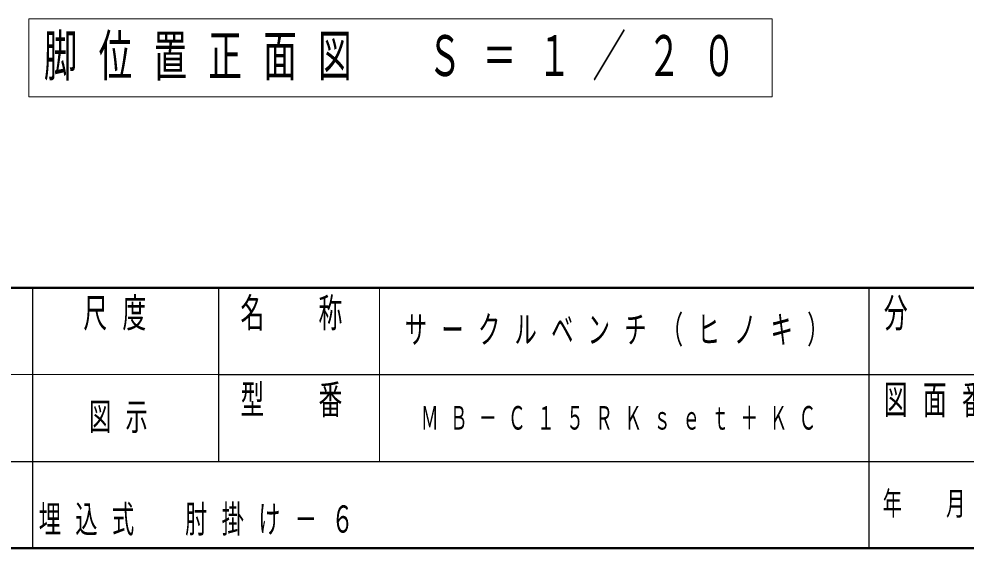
# Model space of a CAD drawing. Units: millimetres on the paper, scale 1:20. Extents: x -365 to 0, y -26 to 257.
# Drawn here: x -198.6 to -122.2, y 0 to 42.7 of the extents above; entities that cross this region are included whole.
import ezdxf

# ---------------------------------------------------------------- set-up
doc = ezdxf.new("R2010")
doc.units = ezdxf.units.MM
doc.layers.add('LY_1', color=7, linetype='Continuous', lineweight=25)
doc.layers.add('LY_3', color=7, linetype='Continuous', lineweight=13)
doc.styles.add('ＭＳ ゴシック', font='')
doc.styles.get('ＭＳ ゴシック').set_extended_font_data('MS Gothic')

msp = doc.modelspace()

# ---------------------------------------------------------------- linework, layer by layer
at = {"layer": 'LY_1', "lineweight": 13}
for p, q in [((-137.811, 42.719), (-197.811, 42.719)), ((-197.811, 42.719), (-197.811, 36.419)), ((-137.811, 36.419), (-137.811, 42.719)), ((-197.811, 36.419), (-137.811, 36.419))]:
    msp.add_line(p, q, dxfattribs=at)
at = {"layer": 'LY_3', "lineweight": 50}
for p, q in [((-365, 21), (0, 21)), ((-365, 0), (0, 0))]:
    msp.add_line(p, q, dxfattribs=at)
at = {"layer": 'LY_3', "color": 211, "lineweight": 25}
for p, q in [((-197.5, 21), (-197.5, 7)), ((-182.5, 21), (-182.5, 7)), ((-130, 21), (-130, 0)), ((-182.5, 14), (-70, 14)), ((-237.5, 7), (0, 7))]:
    msp.add_line(p, q, dxfattribs=at)
at = {"layer": 'LY_3'}
for p, q in [((-169.5, 21), (-169.5, 7)), ((-237.5, 14), (-182.5, 14))]:
    msp.add_line(p, q, dxfattribs=at)
at = {"layer": 'LY_3', "lineweight": 25}
msp.add_line((-197.5, 7), (-197.5, 0), dxfattribs=at)

# ---------------------------------------------------------------- texts
at = {"layer": 'LY_1', "style": 'ＭＳ ゴシック'}
for s, insert, char_height, attachment_point in [('\\T1.64;\\W0.6;脚位置正面図\u3000Ｓ＝１／２０', (-167.811, 39.569), 3.299, 5), ('\\T1.64;\\W0.6;サークルベンチ（ヒノキ）', (-149.75, 17.5), 2.199, 5), ('\\T1.64;\\W0.6;図示', (-190, 10.5), 2.199, 5), ('\\T1.64;\\W0.55;ＭＢ－Ｃ１５ＲＫｓｅｔ＋ＫＣ', (-149.75, 10.5), 1.906, 5), ('\\T1.64;\\W0.6;埋込式\u3000肘掛け－６', (-197, 1), 2.199, 7)]:
    msp.add_mtext(s, dxfattribs=dict(at, insert=insert, char_height=char_height, attachment_point=attachment_point))
at = {"layer": 'LY_3', "color": 4, "style": 'ＭＳ ゴシック'}
for s, insert, char_height, attachment_point in [('\\T1.64;\\W0.6;尺度', (-190.25, 20.167), 2.346, 2), ('\\T1.64;\\W0.6;名\u3000称', (-176, 20.167), 2.346, 2), ('\\T1.64;\\W0.6;分\u3000\u3000類', (-122.5, 20.167), 2.346, 2), ('\\T1.64;\\W0.6;型\u3000番', (-176, 13.167), 2.346, 2), ('\\T1.64;\\W0.6;図面番号', (-122.5, 13.167), 2.346, 2), ('\\T1.64;\\W0.6;年\u3000月\u3000日', (-122.5, 3.5), 1.906, 5)]:
    msp.add_mtext(s, dxfattribs=dict(at, insert=insert, char_height=char_height, attachment_point=attachment_point))

doc.saveas('drawing.dxf')
